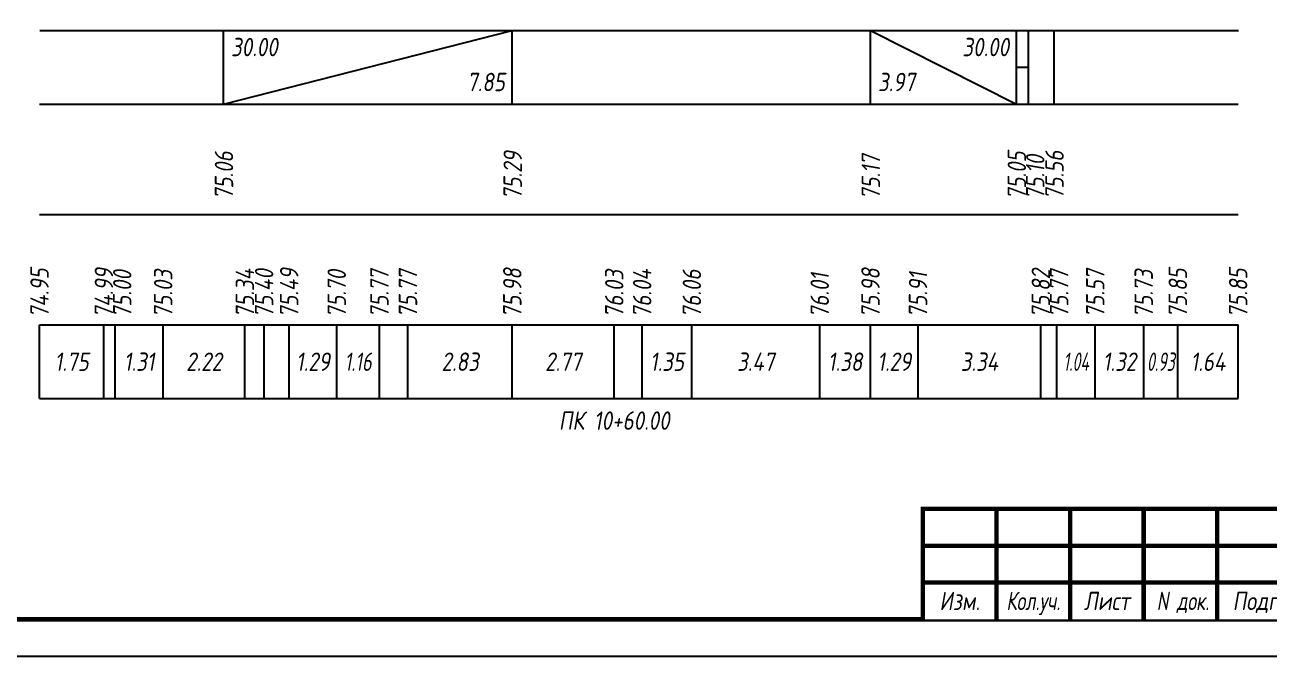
# Model space of a CAD drawing. Extents: x -717 to 1451, y -133302 to 233.
# Drawn here: x 78 to 247, y -16642.4 to -16556.7 of the extents above; entities that cross this region are included whole.
import ezdxf
from ezdxf.enums import TextEntityAlignment as Align

# ---------------------------------------------------------------- set-up
doc = ezdxf.new("R2010")
doc.units = 0
for name, color, linetype in [('Зарамочное оформление', 7, 'Continuous'), ('Код_510', 7, 'Continuous'), ('Код_516', 1, 'Continuous'), ('Подписи поперечников', 7, 'Continuous'), ('Таблица', 7, 'Continuous')]:
    doc.layers.add(name, color=color, linetype=linetype)
doc.styles.add('М', font='romand.shx', dxfattribs={"width": 0.8, "oblique": 10, "height": 2.5})

# ---------------------------------------------------------------- blocks, each defined once
blk = doc.blocks.new('Штамп')
at = {"linetype": 'Continuous'}
blk.add_wipeout([(199.95, -411.25), (384.95, -411.25), (384.95, -426.25), (199.95, -426.25)], dxfattribs=at).dxf.layer = 'Зарамочное оформление'
at = {"layer": 'Зарамочное оформление', "linetype": 'Continuous', "lineweight": -3, "const_width": 0.6, "flags": 128}
for points in [[(199.95, -426.25), (199.95, -411.25), (384.95, -411.25)], [(209.95, -411.25), (209.95, -426.25)], [(219.95, -411.25), (219.95, -426.25)], [(229.95, -411.25), (229.95, -426.25)], [(239.95, -411.25), (239.95, -426.25)], [(199.95, -416.25), (264.95, -416.25)], [(199.95, -421.25), (264.95, -421.25)]]:
    blk.add_lwpolyline(points, dxfattribs=at)
at = {"layer": 'Зарамочное оформление', "linetype": 'Continuous', "style": 'М', "oblique": 10}
for s, width, p in [('Изм.', 0.8, (204.95, -423.75)), ('Кол.уч.', 0.7, (214.95, -423.75)), ('Лист', 0.8, (224.95, -423.75)), ('N док.', 0.7, (235.28, -423.75)), ('Подпись', 0.8, (247.45, -423.75))]:
    blk.add_text(s, height=2.5, dxfattribs=dict(at, width=width)).set_placement(p, align=Align.MIDDLE_CENTER)
blk = doc.blocks.new('шифр')
blk.add_blockref('Штамп', (0, -16271))

msp = doc.modelspace()

# ---------------------------------------------------------------- linework, layer by layer
at = {"flags": 128}
msp.add_lwpolyline([(-30.054, -16642.421), (389.946, -16642.421), (389.946, -16345.421), (-30.054, -16345.421)], close=True, dxfattribs=at)
at = {"const_width": 0.6, "flags": 128}
msp.add_lwpolyline([(-10.054, -16637.421), (384.946, -16637.421), (384.946, -16350.421), (-10.054, -16350.421)], close=True, dxfattribs=at)
at = {"layer": 'Код_510'}
for p, q in [((79.946, -16607.421), (79.946, -16597.421)), ((88.683, -16607.421), (88.683, -16597.421)), ((90.215, -16607.421), (90.215, -16597.421)), ((96.743, -16607.421), (96.743, -16597.421)), ((107.846, -16607.421), (107.846, -16597.421)), ((110.461, -16607.421), (110.461, -16597.421)), ((113.863, -16607.421), (113.863, -16597.421)), ((120.323, -16607.421), (120.323, -16597.421)), ((126.13, -16607.421), (126.13, -16597.421)), ((129.999, -16607.421), (129.999, -16597.421)), ((144.173, -16607.421), (144.173, -16597.421)), ((158.024, -16607.421), (158.024, -16597.421)), ((161.821, -16607.421), (161.821, -16597.421)), ((168.567, -16607.421), (168.567, -16597.421)), ((185.939, -16607.421), (185.939, -16597.421)), ((192.838, -16607.421), (192.838, -16597.421)), ((199.295, -16607.421), (199.295, -16597.421)), ((215.979, -16607.421), (215.979, -16597.421)), ((218.162, -16607.421), (218.162, -16597.421)), ((223.377, -16607.421), (223.377, -16597.421)), ((229.956, -16607.421), (229.956, -16597.421)), ((234.589, -16607.421), (234.589, -16597.421)), ((242.789, -16607.421), (242.789, -16597.421))]:
    msp.add_line(p, q, dxfattribs=at)
at = {"layer": 'Код_516'}
for p, q in [((104.946, -16567.421), (104.946, -16557.421)), ((104.946, -16567.421), (144.173, -16557.421)), ((144.173, -16567.421), (144.173, -16557.421)), ((192.838, -16567.421), (192.838, -16557.421)), ((192.838, -16557.421), (212.665, -16567.421)), ((212.665, -16567.421), (212.665, -16557.421)), ((212.665, -16567.421), (212.665, -16557.421)), ((214.308, -16567.421), (214.308, -16557.421)), ((217.789, -16567.421), (217.789, -16557.421)), ((212.665, -16562.421), (214.308, -16562.421))]:
    msp.add_line(p, q, dxfattribs=at)
at = {"layer": 'Таблица'}
for p, q in [((80, -16557.421), (242.844, -16557.421)), ((79.946, -16567.421), (242.789, -16567.421)), ((79.946, -16582.421), (242.789, -16582.421)), ((79.946, -16597.421), (242.789, -16597.421)), ((79.946, -16607.421), (242.789, -16607.421))]:
    msp.add_line(p, q, dxfattribs=at)

# ---------------------------------------------------------------- texts
at = {"layer": 'Код_510', "style": 'М', "oblique": 10, "width": 0.8}
for s, p in [('74.95', (79.946, -16596.421)), ('75.85', (234.589, -16596.421)), ('75.85', (242.789, -16596.421)), ('74.99', (88.683, -16596.421)), ('75.00', (91.183, -16596.421)), ('75.03', (96.743, -16596.421)), ('75.34', (107.846, -16596.421)), ('75.40', (110.461, -16596.421)), ('75.49', (113.863, -16596.421)), ('75.70', (120.323, -16596.421)), ('75.77', (126.13, -16596.421)), ('75.77', (129.999, -16596.421)), ('75.98', (144.173, -16596.421)), ('76.03', (158.024, -16596.421)), ('76.04', (161.821, -16596.421)), ('76.06', (168.567, -16596.421)), ('76.01', (185.939, -16596.421)), ('75.98', (192.838, -16596.421)), ('75.91', (199.295, -16596.421)), ('75.82', (215.979, -16596.421)), ('75.77', (218.479, -16596.421)), ('75.57', (223.377, -16596.421)), ('75.73', (229.956, -16596.421))]:
    msp.add_text(s, height=2.5, rotation=90, dxfattribs=at).set_placement(p, align=Align.MIDDLE_LEFT)
at = {"layer": 'Код_510', "style": 'М', "oblique": 10}
for s, width, p in [('1.75', 0.8, (84.314, -16602.421)), ('1.31', 0.8, (93.479, -16602.421)), ('2.22', 0.8, (102.294, -16602.421)), ('1.29', 0.8, (117.093, -16602.421)), ('1.16', 0.7, (123.226, -16602.421)), ('2.83', 0.8, (137.086, -16602.421)), ('2.77', 0.8, (151.098, -16602.421)), ('1.35', 0.8, (165.194, -16602.421)), ('3.47', 0.8, (177.253, -16602.421)), ('1.38', 0.8, (189.388, -16602.421)), ('1.29', 0.8, (196.066, -16602.421)), ('3.34', 0.8, (207.637, -16602.421)), ('1.04', 0.6, (220.77, -16602.421)), ('1.32', 0.8, (226.666, -16602.421)), ('0.93', 0.6, (232.272, -16602.421)), ('1.64', 0.8, (238.689, -16602.421))]:
    msp.add_text(s, height=2.5, dxfattribs=dict(at, width=width)).set_placement(p, align=Align.MIDDLE_CENTER)
at = {"layer": 'Код_516', "style": 'М', "oblique": 10, "width": 0.8}
msp.add_text('30.00', height=2.5, dxfattribs=at).set_placement((105.946, -16558.421), align=Align.TOP_LEFT)
msp.add_text('30.00', height=2.5, dxfattribs=at).set_placement((211.665, -16558.421), align=Align.TOP_RIGHT)
msp.add_text('7.85', height=2.5, dxfattribs=at).set_placement((143.173, -16566.421), align=Align.BOTTOM_RIGHT)
msp.add_text('3.97', height=2.5, dxfattribs=at).set_placement((193.838, -16566.421), align=Align.BOTTOM_LEFT)
for s, p in [('75.06', (105, -16580.371)), ('75.29', (144.227, -16580.371)), ('75.17', (192.892, -16580.371)), ('75.05', (212.72, -16580.371)), ('75.10', (215.22, -16580.371)), ('75.56', (217.844, -16580.371))]:
    msp.add_text(s, height=2.5, rotation=90, dxfattribs=at).set_placement(p, align=Align.MIDDLE_LEFT)
at = {"layer": 'Подписи поперечников', "style": 'М', "oblique": 10, "width": 0.8}
msp.add_text('ПК 10+60.00', height=2.5, dxfattribs=at).set_placement((158.024, -16612.421), align=Align.BOTTOM_CENTER)

# ---------------------------------------------------------------- next in the draw order: block references
msp.add_blockref('шифр', (0, 59.829))

doc.saveas('drawing.dxf')
